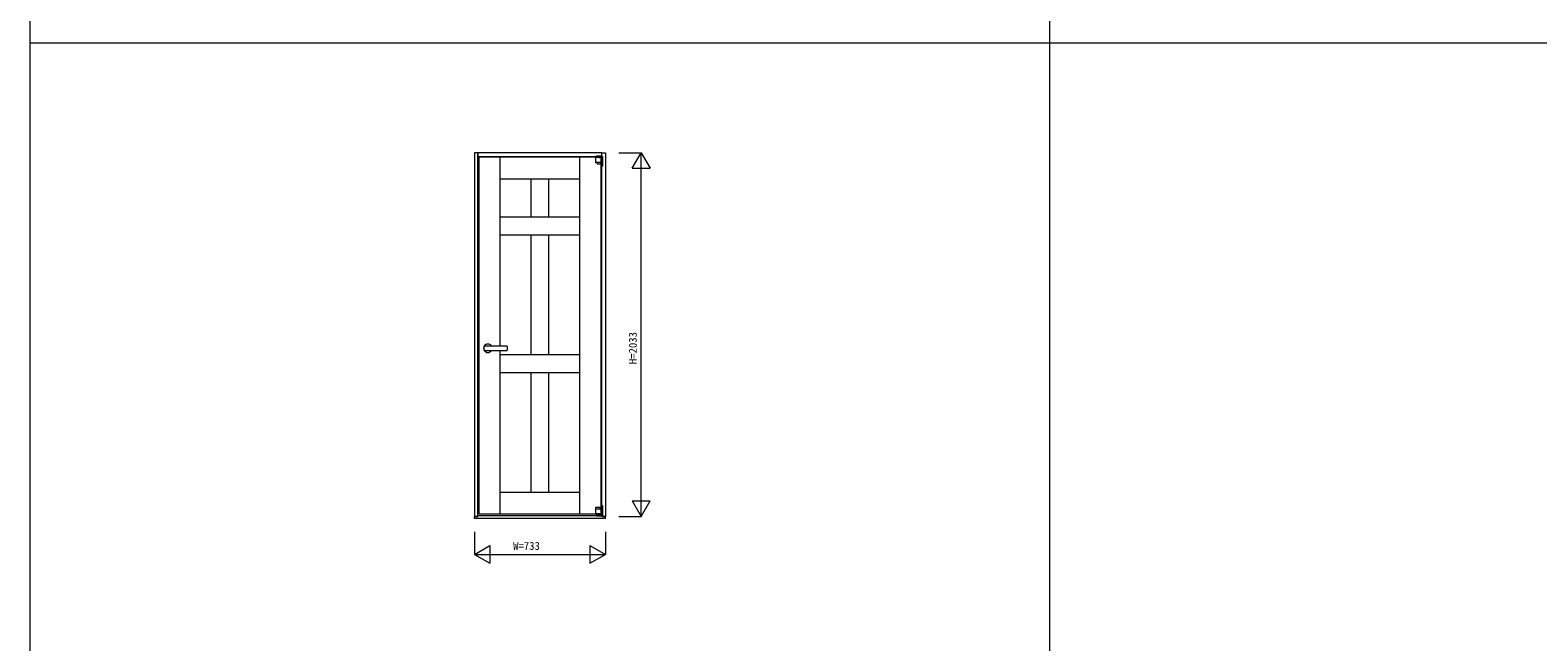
# Model space of a CAD drawing. Units: millimetres, scale not verified. Extents: x -14341 to 14341, y -10000 to 10000.
# Drawn here: x -14340 to -5911, y -3419 to 1 of the extents above; entities that cross this region are included whole.
import ezdxf
from ezdxf.enums import TextEntityAlignment as Align

# ---------------------------------------------------------------- set-up
doc = ezdxf.new("R2010")
doc.units = ezdxf.units.MM
doc.header["$LTSCALE"] = 50
for name, color, linetype, lineweight in [('0-1_YKK_F1', 7, 'Continuous', 18), ('0-2_YKK_A1', 4, 'Continuous', 18), ('0-3_YKK_N1', 2, 'Continuous', 18)]:
    doc.layers.add(name, color=color, linetype=linetype, lineweight=lineweight)
doc.styles.add('ＭＳ ゴシック', font='')
doc.styles.get('ＭＳ ゴシック').set_extended_font_data('MS Gothic')

msp = doc.modelspace()

# ---------------------------------------------------------------- linework, layer by layer
at = {"layer": '0-1_YKK_F1'}
for p, q in [((-14340.01, -10000), (-14340.01, 10000)), ((-8640.01, -10000), (-8640.01, 9500)), ((-14340.01, -70), (14159.99, -70))]:
    msp.add_line(p, q, dxfattribs=at)
at = {"layer": '0-2_YKK_A1'}
for p, q in [((-11711.51, -1765.5), (-11711.51, -709.5)), ((-11268.51, -709.5), (-11268.51, -2703.5)), ((-11178.5, -712.1), (-11178.5, -711.2)), ((-11177.6, -711.2), (-11178.5, -711.2)), ((-11178.5, -711.2), (-11178.5, -736.7)), ((-11178.5, -736.7), (-11147.5, -736.7)), ((-11178.5, -737.7), (-11178.5, -738.7)), ((-11178.5, -737.7), (-11177.6, -737.7)), ((-11170.77, -745), (-11178.1, -739.5)), ((-11177.9, -737.7), (-11177.9, -736.7)), ((-11150.33, -737.7), (-11177.6, -737.7)), ((-11176.71, -709.5), (-11176.71, -711.2)), ((-11174.41, -704), (-11174.41, -701)), ((-11174.41, -701), (-11148.41, -701)), ((-11174.41, -704), (-11148.41, -704)), ((-11174.41, -705.78), (-11174.41, -704)), ((-11174.41, -705), (-11164.91, -705)), ((-11164.91, -704), (-11164.91, -711.2)), ((-11157.91, -708), (-11164.91, -708)), ((-11157.91, -711.2), (-11157.91, -704)), ((-11157.91, -705), (-11148.41, -705)), ((-11148.41, -708), (-11157.91, -708)), ((-11148.11, -710.9), (-11157.91, -710.9)), ((-11152.19, -745.2), (-11148.5, -745.2)), ((-11147.85, -711.2), (-11150.33, -711.2)), ((-11147.85, -737.7), (-11150.33, -737.7)), ((-11149.71, -745.2), (-11149.5, -745.2)), ((-11148.51, -2673.92), (-11148.51, -745.12)), ((-11148.41, -704), (-11148.41, -701)), ((-11148.41, -704), (-11148.41, -705.78)), ((-11145.51, -705), (-11148.41, -705)), ((-11148.41, -705.78), (-11148.41, -708)), ((-11148.41, -708), (-11145.51, -708)), ((-11148.11, -711.2), (-11148.11, -710.9)), ((-11148.1, -737.7), (-11148.1, -736.7)), ((-11148.1, -737.7), (-11148.1, -736.7)), ((-11147.85, -737.7), (-11147.5, -737.7)), ((-11147.5, -736.7), (-11147.5, -711.2)), ((-11147.5, -744.2), (-11147.5, -737.7)), ((-11143.51, -705.42), (-11143.51, -704.5)), ((-11143.51, -2656), (-11143.51, -710)), ((-11143.51, -716), (-11143.51, -710)), ((-11143.51, -710), (-11140.51, -710)), ((-11143.51, -724), (-11143.51, -718)), ((-11143.51, -724), (-11143.51, -754)), ((-11140.51, -705), (-11140.51, -709)), ((-11140.51, -709), (-11140.51, -710)), ((-11140.51, -716), (-11140.51, -710)), ((-11140.51, -718), (-11140.51, -724)), ((-11140.51, -754), (-11140.51, -724)), ((-11140.51, -754), (-11140.51, -760)), ((-11711.51, -829.5), (-11268.51, -829.5)), ((-11540.01, -829.5), (-11540.01, -1043.45)), ((-11440.01, -1043.45), (-11440.01, -829.5)), ((-11268.51, -1043.5), (-11711.51, -1043.39)), ((-11711.51, -1143.39), (-11268.51, -1143.5)), ((-11540.01, -1143.45), (-11540.01, -1813.45)), ((-11440.01, -1813.45), (-11440.01, -1143.45)), ((-11802.51, -1772.25), (-11802.51, -1766.5)), ((-11673.51, -1765.5), (-11801.51, -1765.5)), ((-11672.51, -1766.5), (-11672.51, -1772.25)), ((-11802.51, -1782.75), (-11802.51, -1772.25)), ((-11802.51, -1788.5), (-11802.51, -1782.75)), ((-11801.51, -1789.5), (-11673.51, -1789.5)), ((-11711.51, -2703.5), (-11711.51, -1789.5)), ((-11268.51, -1813.5), (-11711.51, -1813.39)), ((-11711.51, -1913.39), (-11268.51, -1913.5)), ((-11540.01, -1913.45), (-11540.01, -2583.5)), ((-11440.01, -2583.5), (-11440.01, -1913.45)), ((-11268.51, -2583.5), (-11711.51, -2583.5)), ((-11178.51, -2668.8), (-11178.51, -2676.3)), ((-11148.41, -2676.3), (-11178.51, -2676.3)), ((-11148.41, -2677.3), (-11178.51, -2677.3)), ((-11177.91, -2676.3), (-11177.91, -2677.3)), ((-11173.82, -2667.8), (-11177.51, -2667.8)), ((-11169.23, -2667.8), (-11173.82, -2667.8)), ((-11164.51, -2667.8), (-11169.23, -2667.8)), ((-11155.88, -2667.8), (-11164.51, -2667.8)), ((-11156.37, -2667.8), (-11156.48, -2667.8)), ((-11147.85, -2674.5), (-11155.23, -2668.05)), ((-11147.51, -2676.3), (-11148.41, -2676.3)), ((-11148.11, -2677.3), (-11148.11, -2676.3)), ((-11148.11, -2676.3), (-11148.11, -2677.3)), ((-11147.51, -2676.3), (-11147.51, -2675.25)), ((-11143.51, -2656), (-11143.51, -2706)), ((-11143.51, -2656), (-11140.51, -2656)), ((-11140.51, -2656), (-11140.51, -2717.5)), ((-11856.51, -2729.5), (-11856.51, -2717.5)), ((-11836.51, -2717.5), (-11856.51, -2717.5)), ((-11123.51, -2729.5), (-11856.51, -2729.5)), ((-11143.51, -2714), (-11836.51, -2714)), ((-11836.51, -2714), (-11836.51, -2717.5)), ((-11208.11, -2704.1), (-11208.11, -2703.5)), ((-11202.11, -2704.1), (-11208.11, -2704.1)), ((-11176.71, -2704.1), (-11202.11, -2704.1)), ((-11175.68, -2703.8), (-11178.16, -2703.8)), ((-11169.91, -2703.8), (-11175.68, -2703.8)), ((-11172.91, -2708), (-11172.91, -2711)), ((-11172.91, -2711), (-11140.51, -2711)), ((-11165.41, -2707.7), (-11165.41, -2708)), ((-11158.41, -2708), (-11158.41, -2707.7)), ((-11155.51, -2707.7), (-11155.51, -2705.7)), ((-11154.84, -2703.8), (-11148.41, -2703.8)), ((-11152.71, -2705.7), (-11152.71, -2703.8)), ((-11149.31, -2704.1), (-11152.71, -2704.1)), ((-11149.31, -2704.1), (-11149.11, -2704.1)), ((-11148.41, -2703.8), (-11147.51, -2703.8)), ((-11147.91, -2708), (-11145.51, -2708)), ((-11147.51, -2711), (-11145.11, -2711)), ((-11143.51, -2717.5), (-11143.51, -2713.6)), ((-11143.51, -2714), (-11143.51, -2717.5)), ((-11143.51, -2717.5), (-11123.51, -2717.5)), ((-11140.51, -2698), (-11140.51, -2700)), ((-11140.51, -2700), (-11140.51, -2706)), ((-11123.51, -2729.5), (-11123.51, -2717.5))]:
    msp.add_line(p, q, dxfattribs=at)
msp.add_lwpolyline([(-11856.51, -2717.5), (-11836.51, -2717.5), (-11836.51, -684.5), (-11856.51, -684.5)], close=True, dxfattribs=at)
for points in [[(-11148.41, -704.5), (-11143.51, -704.5), (-11143.51, -684.5), (-11836.51, -684.5), (-11836.51, -704.5), (-11174.41, -704.5)], [(-11176.71, -709.5), (-11831.51, -709.5), (-11831.51, -2703.5), (-11178.51, -2703.5)], [(-11150.33, -711.2), (-11171.17, -711.2), (-11177.6, -711.2)], [(-11164.91, -710.9), (-11176.71, -710.9), (-11176.71, -711.2)], [(-11164.91, -708), (-11174.41, -708), (-11174.41, -705.78)], [(-11170.17, -745.2), (-11161.5, -745.2), (-11156.78, -745.2), (-11152.19, -745.2)], [(-11160.61, -711.2), (-11157.73, -711.2), (-11155.37, -711.2)], [(-11147.5, -712.1), (-11147.5, -711.2), (-11147.85, -711.2)], [(-11143.51, -684.5), (-11123.51, -684.5), (-11123.51, -2717.5), (-11143.51, -2717.5)], [(-11140.51, -705), (-11143.51, -705), (-11143.51, -705.42)], [(-11140.51, -716), (-11140.51, -718), (-11143.51, -718), (-11143.51, -716)], [(-11140.51, -760), (-11143.51, -760), (-11143.51, -754)], [(-11140.51, -705), (-11140.51, -724.6), (-11140.51, -760)], [(-11672.51, -1772.25), (-11672.51, -1782.75), (-11672.51, -1788.5)], [(-11178.51, -2677.3), (-11178.51, -2703.8), (-11178.16, -2703.8)], [(-11147.51, -2703.8), (-11147.51, -2677.3), (-11148.41, -2677.3)], [(-11170.31, -2704.1), (-11176.71, -2704.1), (-11176.71, -2703.8)], [(-11172.91, -2708), (-11150.91, -2708), (-11147.91, -2708)], [(-11172.91, -2711), (-11172.91, -2713.6), (-11140.51, -2713.6)], [(-11170.31, -2703.8), (-11170.31, -2705.7), (-11152.71, -2705.7)], [(-11154.84, -2703.8), (-11164.51, -2703.8), (-11169.91, -2703.8)], [(-11167.51, -2705.7), (-11167.51, -2707.7), (-11155.51, -2707.7)], [(-11148.11, -2703.8), (-11148.11, -2704.1), (-11149.11, -2704.1)]]:
    msp.add_lwpolyline(points, dxfattribs=at)
for centre, radius, start, end in [((-11177.5, -738.7), 1, 180, 233.1301), ((-11170.17, -744.2), 1, 233.1301, 270), ((-11148.5, -744.2), 1, 270, 0), ((-11145.51, -710), 5, 0, 90), ((-11145.51, -710), 2, 0, 90), ((-11781.51, -1777.5), 23.5, 153.33134, 206.66866), ((-11801.51, -1766.5), 1, 90, 180), ((-11781.51, -1777.5), 23.5, 30.70636, 149.36289), ((-11673.51, -1766.5), 1, 0, 90), ((-11801.51, -1788.5), 1, 180, 270), ((-11781.51, -1777.5), 23.5, 210.63711, 329.29364), ((-11673.51, -1788.5), 1, 270, 0), ((-11177.51, -2668.8), 1, 90, 180), ((-11155.88, -2668.8), 1, 48.81407, 90), ((-11148.51, -2675.25), 1, 0, 48.81407), ((-11145.51, -2706), 2, 270, 0), ((-11145.51, -2706), 5, 270, 0)]:
    msp.add_arc(centre, radius, start, end, dxfattribs=at)
at = {"layer": '0-3_YKK_N1'}
for p, q in [((-11048.51, -684.5), (-10923.51, -684.5)), ((-10973.51, -771.1), (-10923.51, -684.5)), ((-10923.51, -2717.5), (-10923.51, -684.5)), ((-10923.51, -684.5), (-10873.51, -771.1)), ((-10973.51, -771.1), (-10873.51, -771.1)), ((-10973.51, -2630.9), (-10923.51, -2717.5)), ((-10973.51, -2630.9), (-10873.51, -2630.9)), ((-10923.51, -2717.5), (-10873.51, -2630.9)), ((-11048.51, -2717.5), (-10923.51, -2717.5)), ((-11856.51, -2804.5), (-11856.51, -2929.5)), ((-11123.51, -2804.5), (-11123.51, -2929.5)), ((-11856.51, -2929.5), (-11769.91, -2879.5)), ((-11856.51, -2929.5), (-11123.51, -2929.5)), ((-11856.51, -2929.5), (-11769.91, -2979.5)), ((-11769.91, -2879.5), (-11769.91, -2979.5)), ((-11210.11, -2879.5), (-11210.11, -2979.5)), ((-11210.11, -2879.5), (-11123.51, -2929.5)), ((-11210.11, -2979.5), (-11123.51, -2929.5))]:
    msp.add_line(p, q, dxfattribs=at)

# ---------------------------------------------------------------- texts
at = {"layer": '0-3_YKK_N1', "color": 7, "style": 'ＭＳ ゴシック'}
msp.add_text('H=2033', height=43.99, rotation=90, dxfattribs=at).set_placement((-10935.51, -1866), align=Align.BOTTOM_LEFT)
msp.add_text('W=733', height=43.99, dxfattribs=at).set_placement((-11640.01, -2917.5), align=Align.BOTTOM_LEFT)

doc.saveas('drawing.dxf')
